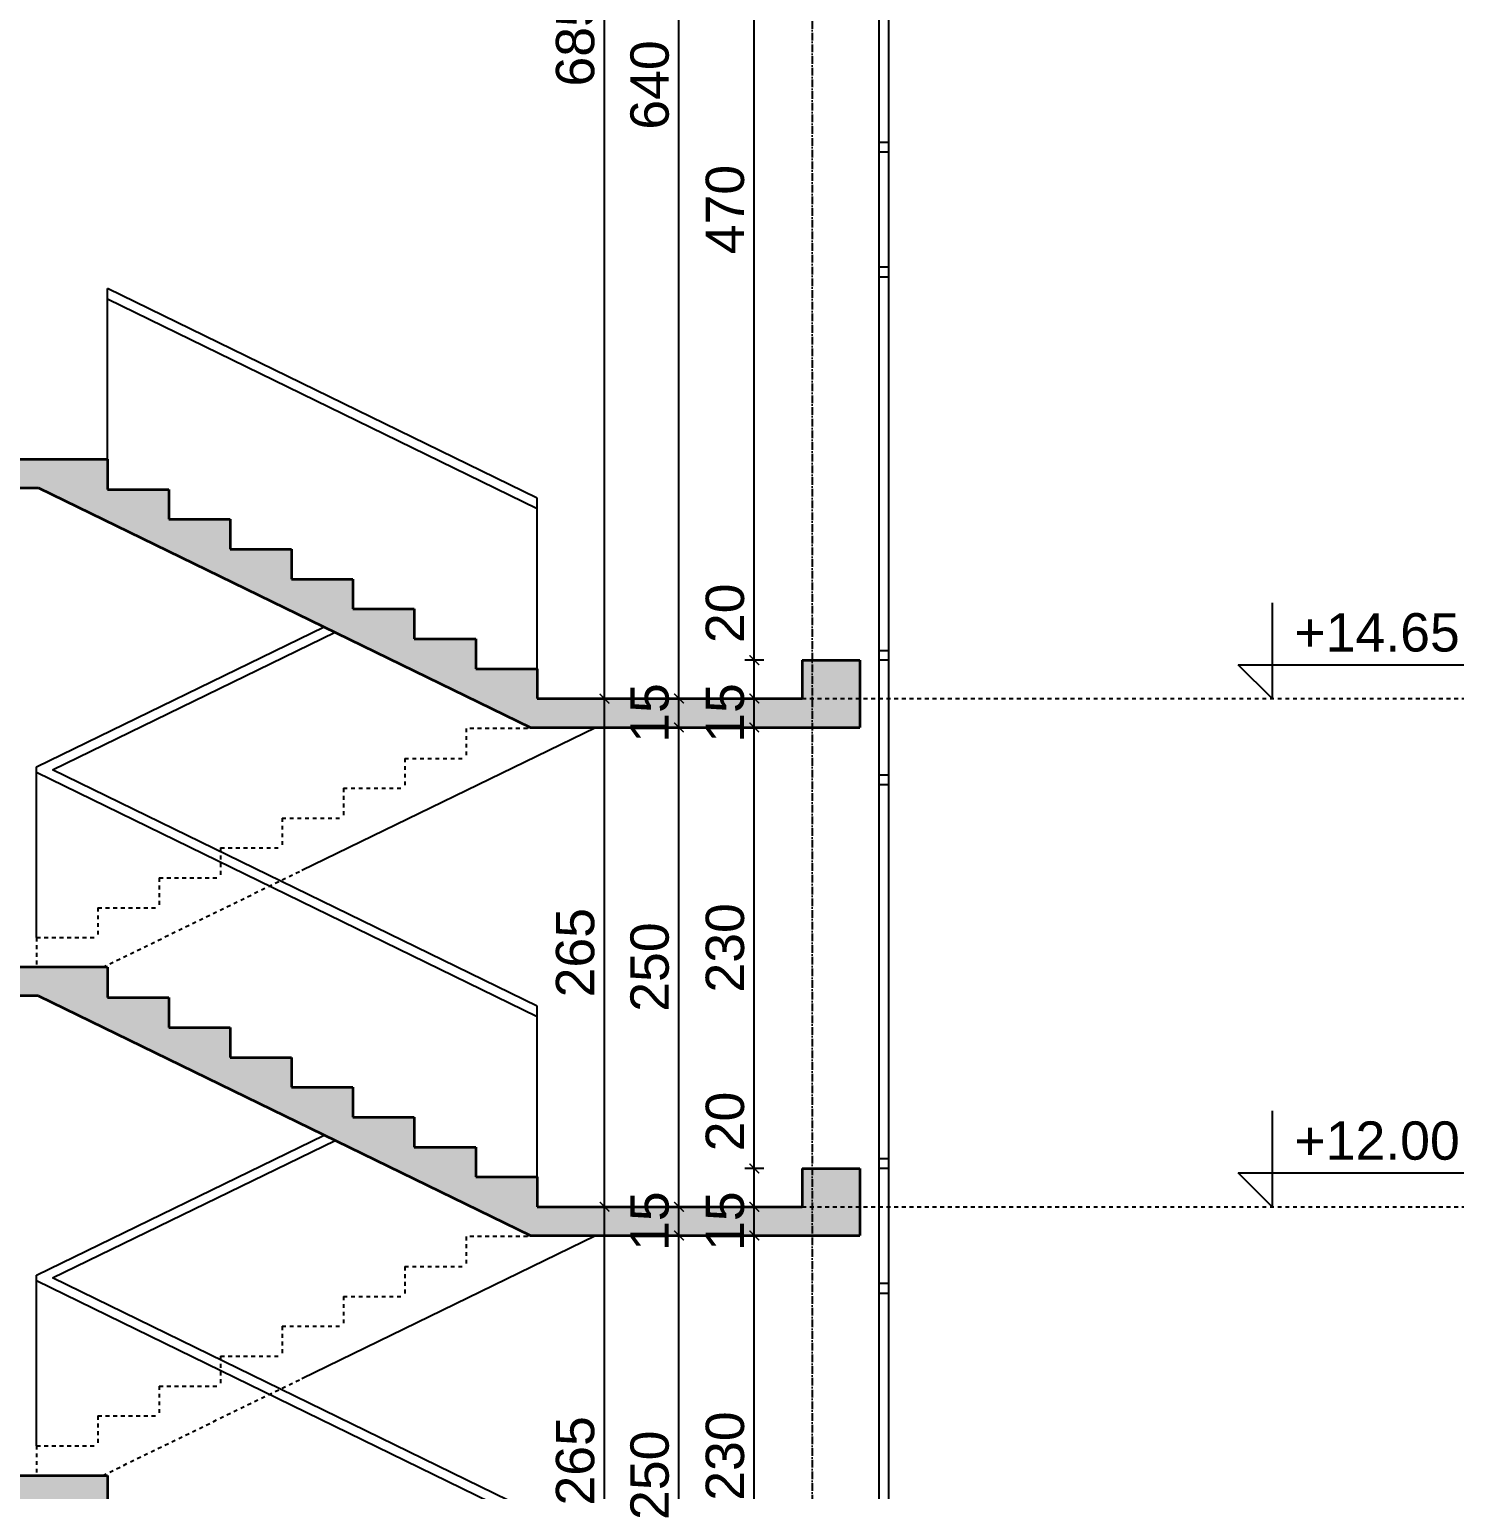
# Model space of a CAD drawing. Header units: inches. Extents: x -72385 to 39588, y -6525 to 66685.
# Drawn here: x 4646 to 5394, y 24678 to 25440 of the extents above; entities that cross this region are included whole.
import ezdxf

# ---------------------------------------------------------------- set-up
doc = ezdxf.new("R2010")
doc.units = ezdxf.units.IN
doc.header["$MEASUREMENT"] = 0
doc.linetypes.add('DashDot', pattern=[0.6, 0.4, -0.1, 0, -0.1])
doc.linetypes.add('Hidden', pattern=[0.4, 0.2, -0.2])
for name, color, linetype, lineweight in [('Надписи коти вътрешни', 252, 'Continuous', 25), ('Надписи нива', 252, 'Continuous', 25), ('Оси', 252, 'DashDot', 25), ('Фасади Разрези дебело', 7, 'Continuous', 35), ('Фасади Разрези пунктир', 253, 'Hidden', 25), ('Фасади Разрези тънко', 253, 'Continuous', 25), ('Щрих стени', 254, 'Continuous', 25)]:
    doc.layers.add(name, color=color, linetype=linetype, lineweight=lineweight)
doc.styles.add('Arial Regular', font='arial.ttf')
doc.styles.get("Standard").update_dxf_attribs({"font": 'arial.ttf'})
doc.dimstyles.new('Annotative', dxfattribs={"dimscale": 0, "dimtxt": 20, "dimasz": 5, "dimexe": 5, "dimexo": 5, "dimgap": 5, "dimtad": 1, "dimdec": 0, "dimzin": 0, "dimdsep": 46, "dimtxsty": 'Standard', "dimblk": 'ARCHTICK', "dimcen": 5, "dimdle": 5, "dimadec": 0, "dimazin": 0, "dimtfac": 1, "dimtdec": 0, "dimtofl": 0, "dimtmove": 0, "dimatfit": 3, "dimldrblk": 'ARCHTICK', "dimfxl": 5, "dimfxlon": 1, "dimtolj": 1, "dimtzin": 0, "dimarcsym": 1})

# ---------------------------------------------------------------- blocks, each defined once
blk = doc.blocks.new('_ArchTick')
at = {"color": 0, "linetype": 'ByBlock', "const_width": 0.15}
blk.add_lwpolyline([(-0.5, -0.5), (0.5, 0.5)], dxfattribs=at)
blk = doc.blocks.new('*D4757')
at = {"layer": 'Defpoints', "color": 0, "ltscale": 10, "transparency": 16777216}
for p in [(5023.77, 24826), (5048.73, 24826), (5043.74, 24811)]:
    blk.add_point(p, dxfattribs=at)
at = {"layer": 'Надписи коти вътрешни', "color": 0, "lineweight": -2, "ltscale": 10, "transparency": 16777216}
for p, q in [((5023.77, 24806), (5023.77, 24831)), ((5028.77, 24826), (5018.77, 24826)), ((5028.77, 24811), (5018.77, 24811))]:
    blk.add_line(p, q, dxfattribs=at)
at = {"layer": 'Надписи коти вътрешни', "color": 0, "lineweight": -2, "ltscale": 10, "transparency": 16777216, "xscale": 5, "yscale": 5, "zscale": 5}
for p, rotation in [((5023.77, 24826), 90), ((5023.77, 24811), 270)]:
    blk.add_blockref('_ArchTick', p, dxfattribs=dict(at, rotation=rotation))
at = {"layer": 'Надписи коти вътрешни', "color": 0, "ltscale": 10, "transparency": 16777216, "insert": (5008.56, 24818.5), "char_height": 20, "attachment_point": 5, "rotation": 90}
blk.add_mtext('\\A1;15', dxfattribs=at)
blk = doc.blocks.new('*D4756')
at = {"layer": 'Defpoints', "color": 0, "ltscale": 10, "transparency": 16777216}
for p in [(5023.77, 24811), (5048.73, 24811), (5048.73, 24581)]:
    blk.add_point(p, dxfattribs=at)
at = {"layer": 'Надписи коти вътрешни', "color": 0, "lineweight": -2, "ltscale": 10, "transparency": 16777216}
for p, q in [((5023.77, 24576), (5023.77, 24816)), ((5028.77, 24811), (5018.77, 24811)), ((5028.77, 24581), (5018.77, 24581))]:
    blk.add_line(p, q, dxfattribs=at)
at = {"layer": 'Надписи коти вътрешни', "color": 0, "lineweight": -2, "ltscale": 10, "transparency": 16777216, "xscale": 5, "yscale": 5, "zscale": 5}
for p, rotation in [((5023.77, 24811), 90), ((5023.77, 24581), 270)]:
    blk.add_blockref('_ArchTick', p, dxfattribs=dict(at, rotation=rotation))
at = {"layer": 'Надписи коти вътрешни', "color": 0, "ltscale": 10, "transparency": 16777216, "insert": (5008.56, 24696), "char_height": 20, "attachment_point": 5, "rotation": 90}
blk.add_mtext('\\A1;230', dxfattribs=at)
blk = doc.blocks.new('*D4755')
at = {"layer": 'Defpoints', "color": 0, "ltscale": 10, "transparency": 16777216}
for p in [(4984.49, 24811), (5048.73, 24811), (5048.73, 24561)]:
    blk.add_point(p, dxfattribs=at)
at = {"layer": 'Надписи коти вътрешни', "color": 0, "lineweight": -2, "ltscale": 10, "transparency": 16777216}
for p, q in [((4984.49, 24556), (4984.49, 24816)), ((4989.49, 24811), (4979.49, 24811)), ((4989.49, 24561), (4979.49, 24561))]:
    blk.add_line(p, q, dxfattribs=at)
at = {"layer": 'Надписи коти вътрешни', "color": 0, "lineweight": -2, "ltscale": 10, "transparency": 16777216, "xscale": 5, "yscale": 5, "zscale": 5}
for p, rotation in [((4984.49, 24811), 90), ((4984.49, 24561), 270)]:
    blk.add_blockref('_ArchTick', p, dxfattribs=dict(at, rotation=rotation))
at = {"layer": 'Надписи коти вътрешни', "color": 0, "ltscale": 10, "transparency": 16777216, "insert": (4969.28, 24686), "char_height": 20, "attachment_point": 5, "rotation": 90}
blk.add_mtext('\\A1;250', dxfattribs=at)
blk = doc.blocks.new('*D4754')
at = {"layer": 'Defpoints', "color": 0, "ltscale": 10, "transparency": 16777216}
for p in [(4945.66, 24826), (5048.73, 24826), (5048.73, 24561)]:
    blk.add_point(p, dxfattribs=at)
at = {"layer": 'Надписи коти вътрешни', "color": 0, "lineweight": -2, "ltscale": 10, "transparency": 16777216}
for p, q in [((4945.66, 24556), (4945.66, 24831)), ((4950.66, 24826), (4940.66, 24826)), ((4950.66, 24561), (4940.66, 24561))]:
    blk.add_line(p, q, dxfattribs=at)
at = {"layer": 'Надписи коти вътрешни', "color": 0, "lineweight": -2, "ltscale": 10, "transparency": 16777216, "xscale": 5, "yscale": 5, "zscale": 5}
for p, rotation in [((4945.66, 24826), 90), ((4945.66, 24561), 270)]:
    blk.add_blockref('_ArchTick', p, dxfattribs=dict(at, rotation=rotation))
at = {"layer": 'Надписи коти вътрешни', "color": 0, "ltscale": 10, "transparency": 16777216, "insert": (4930.45, 24693.5), "char_height": 20, "attachment_point": 5, "rotation": 90}
blk.add_mtext('\\A1;265', dxfattribs=at)
blk = doc.blocks.new('*D4753')
at = {"layer": 'Defpoints', "color": 0, "ltscale": 10, "transparency": 16777216}
for p in [(4984.49, 24826), (5009.44, 24826), (5004.45, 24811)]:
    blk.add_point(p, dxfattribs=at)
at = {"layer": 'Надписи коти вътрешни', "color": 0, "lineweight": -2, "ltscale": 10, "transparency": 16777216}
for p, q in [((4984.49, 24806), (4984.49, 24831)), ((4989.49, 24826), (4979.49, 24826)), ((4989.49, 24811), (4979.49, 24811))]:
    blk.add_line(p, q, dxfattribs=at)
at = {"layer": 'Надписи коти вътрешни', "color": 0, "lineweight": -2, "ltscale": 10, "transparency": 16777216, "xscale": 5, "yscale": 5, "zscale": 5}
for p, rotation in [((4984.49, 24826), 90), ((4984.49, 24811), 270)]:
    blk.add_blockref('_ArchTick', p, dxfattribs=dict(at, rotation=rotation))
at = {"layer": 'Надписи коти вътрешни', "color": 0, "ltscale": 10, "transparency": 16777216, "insert": (4969.28, 24818.5), "char_height": 20, "attachment_point": 5, "rotation": 90}
blk.add_mtext('\\A1;15', dxfattribs=at)
blk = doc.blocks.new('*D4752')
at = {"layer": 'Defpoints', "color": 0, "ltscale": 10, "transparency": 16777216}
for p in [(5023.77, 24846), (5048.73, 24846), (5048.73, 24826)]:
    blk.add_point(p, dxfattribs=at)
at = {"layer": 'Надписи коти вътрешни', "color": 0, "lineweight": -2, "ltscale": 10, "transparency": 16777216}
for p, q in [((5023.77, 24846), (5023.77, 24889.93)), ((5028.77, 24846), (5018.77, 24846)), ((5023.77, 24821), (5023.77, 24846)), ((5028.77, 24826), (5018.77, 24826))]:
    blk.add_line(p, q, dxfattribs=at)
at = {"layer": 'Надписи коти вътрешни', "color": 0, "lineweight": -2, "ltscale": 10, "transparency": 16777216, "xscale": 5, "yscale": 5, "zscale": 5}
for p, rotation in [((5023.77, 24846), 90), ((5023.77, 24826), 270)]:
    blk.add_blockref('_ArchTick', p, dxfattribs=dict(at, rotation=rotation))
at = {"layer": 'Надписи коти вътрешни', "color": 0, "ltscale": 10, "transparency": 16777216, "insert": (5008.56, 24870.47), "char_height": 20, "attachment_point": 5, "rotation": 90}
blk.add_mtext('\\A1;20', dxfattribs=at)
blk = doc.blocks.new('*D4751')
at = {"layer": 'Defpoints', "color": 0, "ltscale": 10, "transparency": 16777216}
for p in [(5023.77, 25091), (5048.73, 25091), (5043.74, 25076)]:
    blk.add_point(p, dxfattribs=at)
at = {"layer": 'Надписи коти вътрешни', "color": 0, "lineweight": -2, "ltscale": 10, "transparency": 16777216}
for p, q in [((5023.77, 25071), (5023.77, 25096)), ((5028.77, 25091), (5018.77, 25091)), ((5028.77, 25076), (5018.77, 25076))]:
    blk.add_line(p, q, dxfattribs=at)
at = {"layer": 'Надписи коти вътрешни', "color": 0, "lineweight": -2, "ltscale": 10, "transparency": 16777216, "xscale": 5, "yscale": 5, "zscale": 5}
for p, rotation in [((5023.77, 25091), 90), ((5023.77, 25076), 270)]:
    blk.add_blockref('_ArchTick', p, dxfattribs=dict(at, rotation=rotation))
at = {"layer": 'Надписи коти вътрешни', "color": 0, "ltscale": 10, "transparency": 16777216, "insert": (5008.56, 25083.5), "char_height": 20, "attachment_point": 5, "rotation": 90}
blk.add_mtext('\\A1;15', dxfattribs=at)
blk = doc.blocks.new('*D4750')
at = {"layer": 'Defpoints', "color": 0, "ltscale": 10, "transparency": 16777216}
for p in [(5023.77, 25076), (5048.73, 25076), (5048.73, 24846)]:
    blk.add_point(p, dxfattribs=at)
at = {"layer": 'Надписи коти вътрешни', "color": 0, "lineweight": -2, "ltscale": 10, "transparency": 16777216}
for p, q in [((5023.77, 24841), (5023.77, 25081)), ((5028.77, 25076), (5018.77, 25076)), ((5028.77, 24846), (5018.77, 24846))]:
    blk.add_line(p, q, dxfattribs=at)
at = {"layer": 'Надписи коти вътрешни', "color": 0, "lineweight": -2, "ltscale": 10, "transparency": 16777216, "xscale": 5, "yscale": 5, "zscale": 5}
for p, rotation in [((5023.77, 25076), 90), ((5023.77, 24846), 270)]:
    blk.add_blockref('_ArchTick', p, dxfattribs=dict(at, rotation=rotation))
at = {"layer": 'Надписи коти вътрешни', "color": 0, "ltscale": 10, "transparency": 16777216, "insert": (5008.56, 24961), "char_height": 20, "attachment_point": 5, "rotation": 90}
blk.add_mtext('\\A1;230', dxfattribs=at)
blk = doc.blocks.new('*D4749')
at = {"layer": 'Defpoints', "color": 0, "ltscale": 10, "transparency": 16777216}
for p in [(4984.49, 25076), (5048.73, 25076), (5048.73, 24826)]:
    blk.add_point(p, dxfattribs=at)
at = {"layer": 'Надписи коти вътрешни', "color": 0, "lineweight": -2, "ltscale": 10, "transparency": 16777216}
for p, q in [((4984.49, 24821), (4984.49, 25081)), ((4989.49, 25076), (4979.49, 25076)), ((4989.49, 24826), (4979.49, 24826))]:
    blk.add_line(p, q, dxfattribs=at)
at = {"layer": 'Надписи коти вътрешни', "color": 0, "lineweight": -2, "ltscale": 10, "transparency": 16777216, "xscale": 5, "yscale": 5, "zscale": 5}
for p, rotation in [((4984.49, 25076), 90), ((4984.49, 24826), 270)]:
    blk.add_blockref('_ArchTick', p, dxfattribs=dict(at, rotation=rotation))
at = {"layer": 'Надписи коти вътрешни', "color": 0, "ltscale": 10, "transparency": 16777216, "insert": (4969.28, 24951), "char_height": 20, "attachment_point": 5, "rotation": 90}
blk.add_mtext('\\A1;250', dxfattribs=at)
blk = doc.blocks.new('*D4748')
at = {"layer": 'Defpoints', "color": 0, "ltscale": 10, "transparency": 16777216}
for p in [(4945.66, 25091), (5048.73, 25091), (5048.73, 24826)]:
    blk.add_point(p, dxfattribs=at)
at = {"layer": 'Надписи коти вътрешни', "color": 0, "lineweight": -2, "ltscale": 10, "transparency": 16777216}
for p, q in [((4945.66, 24821), (4945.66, 25096)), ((4950.66, 25091), (4940.66, 25091)), ((4950.66, 24826), (4940.66, 24826))]:
    blk.add_line(p, q, dxfattribs=at)
at = {"layer": 'Надписи коти вътрешни', "color": 0, "lineweight": -2, "ltscale": 10, "transparency": 16777216, "xscale": 5, "yscale": 5, "zscale": 5}
for p, rotation in [((4945.66, 25091), 90), ((4945.66, 24826), 270)]:
    blk.add_blockref('_ArchTick', p, dxfattribs=dict(at, rotation=rotation))
at = {"layer": 'Надписи коти вътрешни', "color": 0, "ltscale": 10, "transparency": 16777216, "insert": (4930.45, 24958.5), "char_height": 20, "attachment_point": 5, "rotation": 90}
blk.add_mtext('\\A1;265', dxfattribs=at)
blk = doc.blocks.new('*D4747')
at = {"layer": 'Defpoints', "color": 0, "ltscale": 10, "transparency": 16777216}
for p in [(4984.49, 25091), (5009.44, 25091), (5004.45, 25076)]:
    blk.add_point(p, dxfattribs=at)
at = {"layer": 'Надписи коти вътрешни', "color": 0, "lineweight": -2, "ltscale": 10, "transparency": 16777216}
for p, q in [((4984.49, 25071), (4984.49, 25096)), ((4989.49, 25091), (4979.49, 25091)), ((4989.49, 25076), (4979.49, 25076))]:
    blk.add_line(p, q, dxfattribs=at)
at = {"layer": 'Надписи коти вътрешни', "color": 0, "lineweight": -2, "ltscale": 10, "transparency": 16777216, "xscale": 5, "yscale": 5, "zscale": 5}
for p, rotation in [((4984.49, 25091), 90), ((4984.49, 25076), 270)]:
    blk.add_blockref('_ArchTick', p, dxfattribs=dict(at, rotation=rotation))
at = {"layer": 'Надписи коти вътрешни', "color": 0, "ltscale": 10, "transparency": 16777216, "insert": (4969.28, 25083.5), "char_height": 20, "attachment_point": 5, "rotation": 90}
blk.add_mtext('\\A1;15', dxfattribs=at)
blk = doc.blocks.new('*D4746')
at = {"layer": 'Defpoints', "color": 0, "ltscale": 10, "transparency": 16777216}
for p in [(5023.77, 25111), (5048.73, 25111), (5048.73, 25091)]:
    blk.add_point(p, dxfattribs=at)
at = {"layer": 'Надписи коти вътрешни', "color": 0, "lineweight": -2, "ltscale": 10, "transparency": 16777216}
for p, q in [((5023.77, 25111), (5023.77, 25154.93)), ((5028.77, 25111), (5018.77, 25111)), ((5023.77, 25086), (5023.77, 25111)), ((5028.77, 25091), (5018.77, 25091))]:
    blk.add_line(p, q, dxfattribs=at)
at = {"layer": 'Надписи коти вътрешни', "color": 0, "lineweight": -2, "ltscale": 10, "transparency": 16777216, "xscale": 5, "yscale": 5, "zscale": 5}
for p, rotation in [((5023.77, 25111), 90), ((5023.77, 25091), 270)]:
    blk.add_blockref('_ArchTick', p, dxfattribs=dict(at, rotation=rotation))
at = {"layer": 'Надписи коти вътрешни', "color": 0, "ltscale": 10, "transparency": 16777216, "insert": (5008.56, 25135.47), "char_height": 20, "attachment_point": 5, "rotation": 90}
blk.add_mtext('\\A1;20', dxfattribs=at)
blk = doc.blocks.new('*D4744')
at = {"layer": 'Defpoints', "color": 0, "ltscale": 10, "transparency": 16777216}
for p in [(5023.77, 25581), (5048.73, 25581), (5048.73, 25111)]:
    blk.add_point(p, dxfattribs=at)
at = {"layer": 'Надписи коти вътрешни', "color": 0, "lineweight": -2, "ltscale": 10, "transparency": 16777216}
for p, q in [((5023.77, 25106), (5023.77, 25586)), ((5028.77, 25581), (5018.77, 25581)), ((5028.77, 25111), (5018.77, 25111))]:
    blk.add_line(p, q, dxfattribs=at)
at = {"layer": 'Надписи коти вътрешни', "color": 0, "lineweight": -2, "ltscale": 10, "transparency": 16777216, "xscale": 5, "yscale": 5, "zscale": 5}
for p, rotation in [((5023.77, 25581), 90), ((5023.77, 25111), 270)]:
    blk.add_blockref('_ArchTick', p, dxfattribs=dict(at, rotation=rotation))
at = {"layer": 'Надписи коти вътрешни', "color": 0, "ltscale": 10, "transparency": 16777216, "insert": (5008.56, 25346), "char_height": 20, "attachment_point": 5, "rotation": 90}
blk.add_mtext('\\A1;470', dxfattribs=at)
blk = doc.blocks.new('*D4743')
at = {"layer": 'Defpoints', "color": 0, "ltscale": 10, "transparency": 16777216}
for p in [(4984.49, 25730.92), (5048.73, 25730.92), (5048.73, 25091)]:
    blk.add_point(p, dxfattribs=at)
at = {"layer": 'Надписи коти вътрешни', "color": 0, "lineweight": -2, "ltscale": 10, "transparency": 16777216}
for p, q in [((4984.49, 25086), (4984.49, 25735.92)), ((4989.49, 25730.92), (4979.49, 25730.92)), ((4989.49, 25091), (4979.49, 25091))]:
    blk.add_line(p, q, dxfattribs=at)
at = {"layer": 'Надписи коти вътрешни', "color": 0, "lineweight": -2, "ltscale": 10, "transparency": 16777216, "xscale": 5, "yscale": 5, "zscale": 5}
for p, rotation in [((4984.49, 25730.92), 90), ((4984.49, 25091), 270)]:
    blk.add_blockref('_ArchTick', p, dxfattribs=dict(at, rotation=rotation))
at = {"layer": 'Надписи коти вътрешни', "color": 0, "ltscale": 10, "transparency": 16777216, "insert": (4969.28, 25410.96), "char_height": 20, "attachment_point": 5, "rotation": 90}
blk.add_mtext('\\A1;640', dxfattribs=at)
blk = doc.blocks.new('*D4742')
at = {"layer": 'Defpoints', "color": 0, "ltscale": 10, "transparency": 16777216}
for p in [(4945.66, 25775.92), (5043.74, 25775.92), (5048.73, 25091)]:
    blk.add_point(p, dxfattribs=at)
at = {"layer": 'Надписи коти вътрешни', "color": 0, "lineweight": -2, "ltscale": 10, "transparency": 16777216}
for p, q in [((4950.66, 25775.92), (4940.66, 25775.92)), ((4945.66, 25086), (4945.66, 25780.92)), ((4950.66, 25091), (4940.66, 25091))]:
    blk.add_line(p, q, dxfattribs=at)
at = {"layer": 'Надписи коти вътрешни', "color": 0, "lineweight": -2, "ltscale": 10, "transparency": 16777216, "xscale": 5, "yscale": 5, "zscale": 5}
for p, rotation in [((4945.66, 25775.92), 90), ((4945.66, 25091), 270)]:
    blk.add_blockref('_ArchTick', p, dxfattribs=dict(at, rotation=rotation))
at = {"layer": 'Надписи коти вътрешни', "color": 0, "ltscale": 10, "transparency": 16777216, "insert": (4930.45, 25433.46), "char_height": 20, "attachment_point": 5, "rotation": 90}
blk.add_mtext('\\A1;685', dxfattribs=at)

msp = doc.modelspace()

# ---------------------------------------------------------------- hatches: boundary and pattern name
at = {"layer": 'Щрих стени', "ltscale": 10}
h = msp.add_hatch(color=256, dxfattribs=at)
h.dxf.hatch_style = 1
h.paths.add_polyline_path([(1787.1, 25135.92), (2352.14, 25135.92), (2352.14, 25055.92), (2387.14, 25055.92), (2387.14, 25135.92), (2952.19, 25135.92), (2952.19, 25055.92), (2987.19, 25055.92), (2987.19, 25135.92), (3552.24, 25135.92), (3552.24, 25055.92), (3587.24, 25055.92), (3587.24, 25135.92), (4158.65, 25135.92), (4158.65, 24685.92), (4188.66, 24685.92), (4188.66, 24935.92), (4650.45, 24935.92), (4907.02, 24811), (5078.73, 24811), (5078.73, 24846), (5048.73, 24846), (5048.73, 24826), (4910.48, 24826), (4910.48, 24841.58), (4878.48, 24841.58), (4878.48, 24857.16), (4846.48, 24857.16), (4846.48, 24872.74), (4814.48, 24872.74), (4814.48, 24888.32), (4782.48, 24888.32), (4782.48, 24903.9), (4750.48, 24903.9), (4750.48, 24919.48), (4718.48, 24919.48), (4718.48, 24935.06), (4686.48, 24935.06), (4686.48, 24950.92), (4488.68, 24950.92), (4488.68, 25200.92), (4650.45, 25200.92), (4907.02, 25076), (5078.73, 25076), (5078.73, 25111), (5048.73, 25111), (5048.73, 25091), (4910.48, 25091), (4910.48, 25106.58), (4878.48, 25106.58), (4878.48, 25122.16), (4846.48, 25122.16), (4846.48, 25137.74), (4814.48, 25137.74), (4814.48, 25153.32), (4782.48, 25153.32), (4782.48, 25168.9), (4750.48, 25168.9), (4750.48, 25184.48), (4718.48, 25184.48), (4718.48, 25200.06), (4686.48, 25200.06), (4686.48, 25215.92), (-75.55, 25215.92), (-75.55, 24895.92), (-45.55, 24895.92), (-45.55, 25135.92), (521.99, 25135.92), (521.99, 25055.92), (556.99, 25055.92), (556.99, 25135.92), (1122.04, 25135.92), (1122.04, 25055.92), (1156.94, 25055.92), (1156.94, 25135.92), (1722.09, 25135.92), (1722.09, 25055.92), (1787.1, 25055.92)])
h.paths.add_polyline_path([(-45.55, 25150.92), (-45.55, 25200.92), (4158.65, 25200.92), (4158.65, 25150.92)], flags=16)
h.paths.add_polyline_path([(4188.66, 25200.92), (4458.68, 25200.92), (4458.68, 24950.92), (4188.66, 24950.92)], flags=16)
h = msp.add_hatch(color=256, dxfattribs=at)
h.dxf.hatch_style = 1
h.paths.add_polyline_path([(1787.1, 24605.92), (2352.14, 24605.92), (2352.14, 24525.92), (2387.14, 24525.92), (2387.14, 24605.92), (2952.19, 24605.92), (2952.19, 24525.92), (2954.69, 24525.92), (2954.69, 24155.92), (2984.69, 24155.92), (2984.69, 24525.92), (2987.19, 24525.92), (2987.19, 24605.92), (3552.24, 24605.92), (3552.24, 24525.92), (3554.74, 24525.92), (3554.74, 24155.92), (3584.74, 24155.92), (3584.74, 24525.92), (3587.24, 24525.92), (3587.24, 24605.92), (4158.65, 24605.92), (4158.65, 24155.92), (4188.66, 24155.92), (4188.66, 24405.92), (4650.45, 24405.92), (4907.02, 24281), (5078.73, 24281), (5078.73, 24316), (5048.73, 24316), (5048.73, 24296), (4910.48, 24296), (4910.48, 24311.58), (4878.48, 24311.58), (4878.48, 24327.16), (4846.48, 24327.16), (4846.48, 24342.74), (4814.48, 24342.74), (4814.48, 24358.32), (4782.48, 24358.32), (4782.48, 24373.9), (4750.48, 24373.9), (4750.48, 24389.48), (4718.48, 24389.48), (4718.48, 24405.06), (4686.48, 24405.06), (4686.48, 24420.92), (4488.68, 24420.92), (4488.68, 24670.92), (4650.45, 24670.92), (4907.02, 24546), (5078.73, 24546), (5078.73, 24581), (5048.73, 24581), (5048.73, 24561), (4910.48, 24561), (4910.48, 24576.58), (4878.48, 24576.58), (4878.48, 24592.16), (4846.48, 24592.16), (4846.48, 24607.74), (4814.48, 24607.74), (4814.48, 24623.32), (4782.48, 24623.32), (4782.48, 24638.9), (4750.48, 24638.9), (4750.48, 24654.48), (4718.48, 24654.48), (4718.48, 24670.06), (4686.48, 24670.06), (4686.48, 24685.92), (-75.55, 24685.92), (-75.55, 24155.92), (-45.55, 24155.92), (-45.55, 24605.92), (526.99, 24605.92), (526.99, 24525.92), (557, 24525.92), (557, 24605.92), (1122.04, 24605.92), (1122.04, 24525.92), (1157.05, 24525.92), (1157.05, 24605.92), (1727.09, 24605.92), (1727.09, 24525.92), (1787.1, 24525.92)])
h.paths.add_polyline_path([(-45.55, 24620.92), (-45.55, 24670.92), (4158.65, 24670.92), (4158.65, 24620.92)], flags=16)
h.paths.add_polyline_path([(4188.66, 24670.92), (4458.68, 24670.92), (4458.68, 24420.92), (4188.66, 24420.92)], flags=16)
h.paths.add_polyline_path([(526.99, 24335.92), (511.99, 24335.92), (511.99, 24155.92), (526.99, 24155.92)], flags=17)
h.paths.add_polyline_path([(1727.09, 24335.92), (1712.09, 24335.92), (1712.09, 24155.92), (1727.09, 24155.92)], flags=17)

# ---------------------------------------------------------------- linework, layer by layer
at = {"layer": 'Надписи нива', "ltscale": 10}
for p, q in [((5293.73, 25141), (5293.73, 25091)), ((5276.06, 25108.68), (5393.73, 25108.68)), ((5293.73, 25091), (5276.06, 25108.68)), ((5293.73, 24876), (5293.73, 24826)), ((5276.06, 24843.68), (5393.73, 24843.68)), ((5293.73, 24826), (5276.06, 24843.68))]:
    msp.add_line(p, q, dxfattribs=at)
at = {"layer": 'Надписи нива', "linetype": 'Hidden', "ltscale": 10}
for p, q in [((5048.73, 25091), (5393.73, 25091)), ((5048.73, 24826), (5393.73, 24826))]:
    msp.add_line(p, q, dxfattribs=at)
at = {"layer": 'Оси', "ltscale": 10}
msp.add_line((5053.96, 26090.92), (5053.96, 23040.92), dxfattribs=at)
at = {"layer": 'Фасади Разрези дебело', "ltscale": 10, "extrusion": (1.2091e-15, 1, -2.22045e-16)}
for p, q in [((-7023.62, 25215.92), (4686.48, 25215.92)), ((4488.68, 25200.92), (4650.45, 25200.92)), ((4686.48, 25200.06), (4718.48, 25200.06)), ((4718.48, 25184.48), (4750.48, 25184.48)), ((4750.48, 25168.9), (4782.48, 25168.9)), ((4782.48, 25153.32), (4814.48, 25153.32)), ((4814.48, 25137.74), (4846.48, 25137.74)), ((4846.48, 25122.16), (4878.48, 25122.16)), ((5048.73, 25111), (5078.73, 25111)), ((4878.48, 25106.58), (4910.48, 25106.58)), ((4910.48, 25091), (5048.73, 25091)), ((4907.02, 25076), (5078.73, 25076)), ((4686.48, 24935.06), (4718.48, 24935.06)), ((4718.48, 24919.48), (4750.48, 24919.48)), ((4750.48, 24903.9), (4782.48, 24903.9)), ((4782.48, 24888.32), (4814.48, 24888.32)), ((4814.48, 24872.74), (4846.48, 24872.74)), ((4846.48, 24857.16), (4878.48, 24857.16)), ((5048.73, 24846), (5078.73, 24846)), ((4878.48, 24841.58), (4910.48, 24841.58)), ((4910.48, 24826), (5048.73, 24826)), ((4907.02, 24811), (5078.73, 24811)), ((-7023.62, 24685.92), (4686.48, 24685.92))]:
    msp.add_line(p, q, dxfattribs=at)
at = {"layer": 'Фасади Разрези дебело', "ltscale": 10}
for p, q in [((4686.48, 25215.92), (4686.48, 25200.06)), ((4650.45, 25200.92), (4907.02, 25076)), ((4718.48, 25200.06), (4718.48, 25184.48)), ((4750.48, 25184.48), (4750.48, 25168.9)), ((4782.48, 25168.9), (4782.48, 25153.32)), ((4814.48, 25153.32), (4814.48, 25137.74)), ((4846.48, 25137.74), (4846.48, 25122.16)), ((4878.48, 25122.16), (4878.48, 25106.58)), ((5048.73, 25111), (5048.73, 25091)), ((5078.73, 25111), (5078.73, 25076)), ((4910.48, 25106.58), (4910.48, 25091)), ((4686.48, 24950.92), (4488.68, 24950.92)), ((4686.48, 24950.92), (4686.48, 24935.06)), ((4650.45, 24935.92), (4188.66, 24935.92)), ((4650.45, 24935.92), (4907.02, 24811)), ((4718.48, 24935.06), (4718.48, 24919.48)), ((4750.48, 24919.48), (4750.48, 24903.9)), ((4782.48, 24903.9), (4782.48, 24888.32)), ((4814.48, 24888.32), (4814.48, 24872.74)), ((4846.48, 24872.74), (4846.48, 24857.16)), ((4878.48, 24857.16), (4878.48, 24841.58)), ((5048.73, 24846), (5048.73, 24826)), ((5078.73, 24846), (5078.73, 24811)), ((4910.48, 24841.58), (4910.48, 24826)), ((4686.48, 24685.92), (4686.48, 24670.06))]:
    msp.add_line(p, q, dxfattribs=at)
at = {"layer": 'Фасади Разрези пунктир', "ltscale": 10, "extrusion": (-1.2091e-15, 1, -2.22045e-16)}
for p, q in [((4905.48, 25075.42), (4873.48, 25075.42)), ((4905.48, 24810.42), (4873.48, 24810.42))]:
    msp.add_line(p, q, dxfattribs=at)
at = {"layer": 'Фасади Разрези пунктир', "ltscale": 10}
for p, q in [((4873.48, 25075.42), (4873.48, 25059.84)), ((4905.48, 25076.76), (4905.48, 25075.42)), ((4841.48, 25059.84), (4841.48, 25044.26)), ((4809.48, 25044.26), (4809.48, 25028.68)), ((4777.48, 25028.68), (4777.48, 25013.1)), ((4745.48, 25013.1), (4745.48, 24997.52)), ((4684.04, 24950.92), (4787.82, 25001.46)), ((4713.48, 24997.52), (4713.48, 24981.94)), ((4681.48, 24981.94), (4681.48, 24966.36)), ((4649.48, 24966.36), (4649.48, 24950.92)), ((4873.48, 24810.42), (4873.48, 24794.84)), ((4905.48, 24811.76), (4905.48, 24810.42)), ((4841.48, 24794.84), (4841.48, 24779.26)), ((4809.48, 24779.26), (4809.48, 24763.68)), ((4777.48, 24763.68), (4777.48, 24748.1)), ((4745.48, 24748.1), (4745.48, 24732.52)), ((4684.04, 24685.92), (4787.82, 24736.46)), ((4713.48, 24732.52), (4713.48, 24716.94)), ((4681.48, 24716.94), (4681.48, 24701.36)), ((4649.48, 24701.36), (4649.48, 24685.92))]:
    msp.add_line(p, q, dxfattribs=at)
at = {"layer": 'Фасади Разрези пунктир', "ltscale": 10, "extrusion": (1.2091e-15, 1, -2.22045e-16)}
for p, q in [((4841.48, 25059.84), (4873.48, 25059.84)), ((4809.48, 25044.26), (4841.48, 25044.26)), ((4777.48, 25028.68), (4809.48, 25028.68)), ((4745.48, 25013.1), (4777.48, 25013.1)), ((4713.48, 24997.52), (4745.48, 24997.52)), ((4681.48, 24981.94), (4713.48, 24981.94)), ((4649.48, 24966.36), (4681.48, 24966.36)), ((4841.48, 24794.84), (4873.48, 24794.84)), ((4809.48, 24779.26), (4841.48, 24779.26)), ((4777.48, 24763.68), (4809.48, 24763.68)), ((4745.48, 24748.1), (4777.48, 24748.1)), ((4713.48, 24732.52), (4745.48, 24732.52)), ((4681.48, 24716.94), (4713.48, 24716.94)), ((4649.48, 24701.36), (4681.48, 24701.36))]:
    msp.add_line(p, q, dxfattribs=at)
at = {"layer": 'Фасади Разрези тънко', "ltscale": 10}
for p, q in [((5088.73, 25581), (5088.73, 23786)), ((5093.73, 25581), (5093.73, 23786)), ((4910.48, 25195.57), (4686.48, 25304.91)), ((4686.48, 25215.92), (4686.48, 25304.91)), ((4910.48, 25190), (4686.48, 25299.34)), ((4910.48, 25106.58), (4910.48, 25195.57)), ((4649.48, 25055.34), (4799.47, 25128.37)), ((4657.88, 25053.87), (4805.18, 25125.59)), ((4787.82, 25001.46), (4940.94, 25076)), ((4649.48, 24966.36), (4649.48, 25055.34)), ((4910.48, 24925), (4649.48, 25052.4)), ((4910.48, 24930.57), (4657.88, 25053.87)), ((4910.48, 24841.58), (4910.48, 24930.57)), ((4649.48, 24790.34), (4799.47, 24863.37)), ((4657.88, 24788.87), (4805.18, 24860.59)), ((4787.82, 24736.46), (4940.94, 24811)), ((4649.48, 24701.36), (4649.48, 24790.34)), ((4910.48, 24660), (4649.48, 24787.4)), ((4910.48, 24665.57), (4657.88, 24788.87))]:
    msp.add_line(p, q, dxfattribs=at)
at = {"layer": 'Фасади Разрези тънко', "ltscale": 10, "extrusion": (-1.2091e-15, 1, -2.22045e-16)}
for p, q in [((5093.73, 25381), (5088.73, 25381)), ((5093.73, 25376), (5088.73, 25376)), ((5093.73, 25316), (5088.73, 25316)), ((5093.73, 25111), (5088.73, 25111)), ((5093.73, 25051), (5088.73, 25051)), ((5093.73, 25046), (5088.73, 25046)), ((5093.73, 24851), (5088.73, 24851)), ((5093.73, 24846), (5088.73, 24846)), ((5093.73, 24786), (5088.73, 24786))]:
    msp.add_line(p, q, dxfattribs=at)
at = {"layer": 'Фасади Разрези тънко', "ltscale": 10, "extrusion": (1.2091e-15, 1, -2.22045e-16)}
for p, q in [((5088.73, 25311), (5093.73, 25311)), ((5088.73, 25116), (5093.73, 25116)), ((5088.73, 24781), (5093.73, 24781))]:
    msp.add_line(p, q, dxfattribs=at)

# ---------------------------------------------------------------- texts
at = {"layer": 'Надписи нива', "ltscale": 10, "char_height": 20, "width": 180.4891, "attachment_point": 1, "style": 'Arial Regular'}
for s, insert in [('+14.65', (5305.41, 25135.53)), ('+12.00', (5305.41, 24870.53))]:
    msp.add_mtext(s, dxfattribs=dict(at, insert=insert))

# ---------------------------------------------------------------- dimensions: what is measured, and where the dimension line sits
at = {"layer": 'Надписи коти вътрешни', "ltscale": 10}
for base, p1, p2, picture, middle in [((4945.66, 25775.92), (5048.73, 25091), (5043.74, 25775.92), '*D4742', (4930.45, 25433.46)), ((4984.49, 25730.92), (5048.73, 25091), (5048.73, 25730.92), '*D4743', (4969.28, 25410.96)), ((5023.77, 25581), (5048.73, 25111), (5048.73, 25581), '*D4744', (5008.56, 25346)), ((5023.77, 25111), (5048.73, 25091), (5048.73, 25111), '*D4746', (5008.56, 25135.47)), ((4945.66, 25091), (5048.73, 24826), (5048.73, 25091), '*D4748', (4930.45, 24958.5)), ((4984.49, 25076), (5048.73, 24826), (5048.73, 25076), '*D4749', (4969.28, 24951)), ((5023.77, 25076), (5048.73, 24846), (5048.73, 25076), '*D4750', (5008.56, 24961)), ((5023.77, 24846), (5048.73, 24826), (5048.73, 24846), '*D4752', (5008.56, 24870.47)), ((4945.66, 24826), (5048.73, 24561), (5048.73, 24826), '*D4754', (4930.45, 24693.5)), ((4984.49, 24811), (5048.73, 24561), (5048.73, 24811), '*D4755', (4969.28, 24686)), ((5023.77, 24811), (5048.73, 24581), (5048.73, 24811), '*D4756', (5008.56, 24696))]:
    dim = msp.add_linear_dim(base=base, p1=p1, p2=p2, angle=90, dimstyle='Annotative', override={"dimscale": 0, "dimtix": 0, "dimtofl": 0, "dimtmove": 0, "dimatfit": 3}, dxfattribs=at)
    dim.commit()
    dim.dimension.update_dxf_attribs({"geometry": picture, "text_midpoint": middle})
for base, p1, p2, picture, middle in [((4984.49, 25091), (5004.45, 25076), (5009.44, 25091), '*D4747', (4984.49, 25083.5)), ((5023.77, 25091), (5043.74, 25076), (5048.73, 25091), '*D4751', (5023.77, 25083.5)), ((4984.49, 24826), (5004.45, 24811), (5009.44, 24826), '*D4753', (4984.49, 24818.5)), ((5023.77, 24826), (5043.74, 24811), (5048.73, 24826), '*D4757', (5023.77, 24818.5))]:
    dim = msp.add_linear_dim(base=base, p1=p1, p2=p2, angle=90, dimstyle='Annotative', override={"dimscale": 0, "dimtix": 0, "dimtofl": 0, "dimtmove": 0, "dimatfit": 3}, dxfattribs=at)
    dim.commit()
    dim.dimension.update_dxf_attribs({"geometry": picture, "text_midpoint": middle, "dimtype": 128})

doc.saveas('drawing.dxf')
